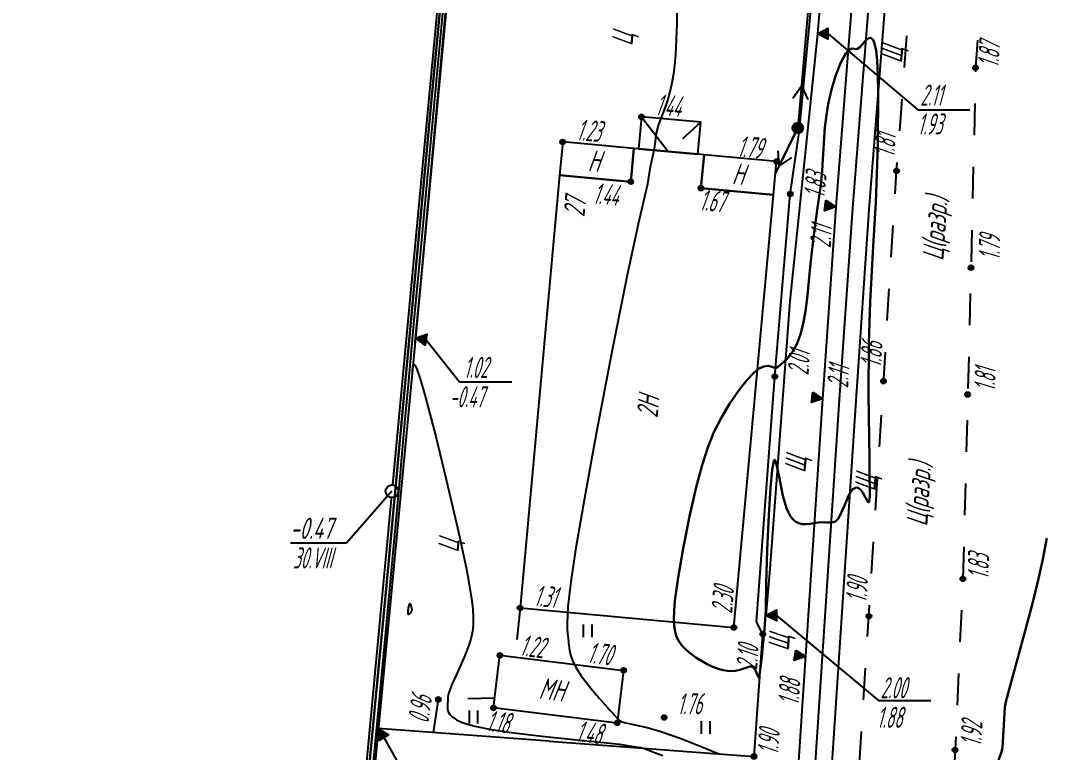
# Model space of a CAD drawing. Extents: x 1233805 to 1234355, y 654698 to 655114.
# Drawn here: x 1233900.75 to 1233949.3, y 654724.94 to 654759.59 of the extents above; entities that cross this region are included whole.
import ezdxf

# ---------------------------------------------------------------- set-up
doc = ezdxf.new("R2010")
doc.units = 0
doc.linetypes.add('ИИDash_15_15', pattern=[3, 1.5, -1.5])
doc.linetypes.add('ИИDash_20_10', pattern=[3, 2, -1])
for name, color, linetype, lineweight in [('ИИ_ГИДРОГРАФИЯ', 3, 'Continuous', 25), ('ИИ_ГОРИЗОНТАЛИ_ОСН', 32, 'Continuous', 25), ('ИИ_ГОРИЗОНТАЛИ_УТОЛЩ', 32, 'Continuous', 30), ('ИИ_ДОРОГИ_АД', 7, 'Continuous', 25), ('ИИ_ДОРОГИ_ЖД', 7, 'Continuous', 25), ('ИИ_ЛЭП_НН', 250, 'Continuous', 25), ('ИИ_ОГРАДЫ', 7, 'Continuous', 25), ('ИИ_ОТМЕТКИ', 7, 'Continuous', 25), ('ИИ_СООРУЖЕНИЕ', 7, 'Continuous', 25), ('ИИ_СТРОЕНИЕ', 7, 'Continuous', 25), ('ИИ_УГОДЬЯ', 7, 'Continuous', 25)]:
    doc.layers.add(name, color=color, linetype=linetype, lineweight=lineweight)
doc.styles.add('VNIPISIMPLEXCUR', font='simplex.shx', dxfattribs={"width": 0.8, "oblique": 15})
doc.styles.add('ГОСТ 2.304 КУРСИВ', font='cs_gost2304.shx', dxfattribs={"oblique": 15})
doc.linetypes.add('ИИ05155', pattern='A,0,[41,3dservice.shx,S=3,R=0,X=0,Y=0],-12', length=12)
doc.linetypes.add('ИИ052801П', pattern='A,2,[39,3dservice.shx,S=0.8,R=0,X=0,Y=0],2', length=4)
doc.linetypes.add('ИИ054751', pattern='A,2.5,[1,3dservice.shx,S=0.8,R=0,X=0,Y=0],2.5', length=5)

# ---------------------------------------------------------------- blocks, each defined once
blk = doc.blocks.new('ИИ05401')
at = {"color": 0, "linetype": 'Continuous', "lineweight": 25}
for points in [[(-0.4, 1.2), (-0.4, 0)], [(0.4, 1.2), (0.4, 0)]]:
    blk.add_lwpolyline(points, dxfattribs=at)
blk = doc.blocks.new('ИИ0510711')
at = {"linetype": 'Continuous', "lineweight": 25}
h = blk.add_hatch(color=0, dxfattribs=at)
edge = h.paths.add_edge_path()
edge.add_arc((0, 0), 0.5, 0, 360)
at = {"color": 0, "linetype": 'Continuous', "lineweight": 25}
blk.add_circle((0, 0), 0.5, dxfattribs=at)
blk = doc.blocks.new('ИИ051144')
at = {"color": 0, "linetype": 'Continuous', "lineweight": 25, "flags": 128}
for points in [[(4, 0), (0, 0)], [(2.775, 0.707), (4, 0), (2.775, -0.707)]]:
    blk.add_lwpolyline(points, dxfattribs=at)
blk = doc.blocks.new('PICKET')
at = {"color": 0, "linetype": 'Continuous', "lineweight": 25}
for p, q in [((-0.23, 0), (0.23, 0)), ((0, 0.23), (0, -0.23))]:
    blk.add_line(p, q, dxfattribs=at)
blk.add_circle((0, 0), 0.23, dxfattribs=at)
at = {"color": 0, "linetype": 'Continuous', "style": 'VNIPISIMPLEXCUR', "oblique": 15, "width": 0.8}
blk.add_attdef('OTMETKA', (1.25, 0.3), '', height=2, dxfattribs=at)
at = {"color": 8, "linetype": 'Continuous', "style": 'VNIPISIMPLEXCUR', "oblique": 15, "width": 0.8, "flags": 1}
blk.add_attdef('NOMER', (1.25, -2.7), '', height=2, dxfattribs=at)
blk = doc.blocks.new('ИИ05280')
at = {"linetype": 'Continuous'}
blk.add_hatch(color=0, dxfattribs=at).paths.add_polyline_path([(0.5, 1), (-0.531, 1), (0, 0)])
at = {"color": 0, "linetype": 'Continuous'}
blk.add_lwpolyline([(0, 0), (-0.531, 1), (0.5, 1), (0, 0)], dxfattribs=at)
at = {"color": 0, "linetype": 'Continuous', "style": 'VNIPISIMPLEXCUR', "oblique": 15, "width": 0.8}
for tag, p in [('TOP', (1.705, 4.427)), ('FOUNDATION', (1.705, 0.998))]:
    blk.add_attdef(tag, p, '', height=2, dxfattribs=at)
blk = doc.blocks.new('*U194')
at = {"color": 0, "linetype": 'ByBlock', "lineweight": -2}
for points in [[(0, 0), (9.679, -8.074)], [(9.679, -8.074), (14.624, -8.074)]]:
    blk.add_lwpolyline(points, dxfattribs=at)
blk = doc.blocks.new('*U195')
at = {"color": 0, "linetype": 'ByBlock', "lineweight": -2}
for points in [[(0, 0), (8.494, -7.209)], [(8.494, -7.209), (13.438, -7.209)]]:
    blk.add_lwpolyline(points, dxfattribs=at)
blk = doc.blocks.new('*U198')
at = {"color": 0, "linetype": 'ByBlock', "lineweight": -2}
for points in [[(0, 0), (2.392, -4.302)], [(2.392, -4.302), (7.337, -4.302)]]:
    blk.add_lwpolyline(points, dxfattribs=at)
blk = doc.blocks.new('ИИ05025')
at = {"linetype": 'Continuous', "lineweight": 25}
blk.add_hatch(color=0, dxfattribs=at).paths.add_polyline_path([(0.5, 1), (0, 0), (-0.5, 1)])
at = {"color": 0, "linetype": 'Continuous', "lineweight": 25}
blk.add_lwpolyline([(0.5, 1), (0, 0), (-0.5, 1)], close=True, dxfattribs=at)
at = {"color": 0, "linetype": 'Continuous', "style": 'VNIPISIMPLEXCUR', "oblique": 15, "width": 0.8}
blk.add_attdef('HEIGHT', (1.2, 0), '', height=2, dxfattribs=at)
blk = doc.blocks.new('*U199')
at = {"color": 0, "linetype": 'ByBlock', "lineweight": -2}
for points in [[(0, 0), (3.169, -3.993)], [(3.169, -3.993), (8.114, -3.993)]]:
    blk.add_lwpolyline(points, dxfattribs=at)
blk = doc.blocks.new('ИИ052131')
at = {"color": 7, "linetype": 'Continuous', "style": 'VNIPISIMPLEXCUR', "oblique": 15, "width": 0.8}
for tag, p in [('HEIGHT', (1.3, 0.7)), ('DATE', (1.3, -2.7))]:
    blk.add_attdef(tag, p, '', height=2, dxfattribs=at)
at = {"color": 0, "linetype": 'Continuous', "lineweight": 25}
blk.add_wipeout([(-0.532, -0.284), (-0.466, -0.382), (-0.382, -0.466), (-0.284, -0.532), (-0.175, -0.577), (-0.059, -0.6), (0.059, -0.6), (0.175, -0.577), (0.284, -0.532), (0.382, -0.466), (0.466, -0.382), (0.532, -0.284), (0.577, -0.175), (0.6, -0.059), (0.6, 0.059), (0.577, 0.175), (0.532, 0.284), (0.466, 0.382), (0.382, 0.466), (0.284, 0.532), (0.175, 0.577), (0.059, 0.6), (-0.059, 0.6), (-0.175, 0.577), (-0.284, 0.532), (-0.382, 0.466), (-0.466, 0.382), (-0.532, 0.284), (-0.577, 0.175), (-0.6, 0.059), (-0.6, -0.059), (-0.577, -0.175)], dxfattribs=at)
blk.add_circle((0, 0), 0.6, dxfattribs=at)
blk = doc.blocks.new('*U218')
at = {"color": 0, "linetype": 'ByBlock', "lineweight": -2}
for points in [[(0, 0), (-4.297, -4.908)], [(-4.297, -4.908), (-9.596, -4.908)]]:
    blk.add_lwpolyline(points, dxfattribs=at)

msp = doc.modelspace()

# ---------------------------------------------------------------- linework, layer by layer
at = {"layer": 'ИИ_ГИДРОГРАФИЯ', "flags": 128}
msp.add_lwpolyline([(1233875.468, 654794.116), (1233875.671, 654793.732), (1233875.974, 654793.46), (1233886.265, 654792.536), (1233893.322, 654791.949), (1233900.581, 654791.226), (1233917.153, 654789.679), (1233923.464, 654789.052), (1233921.683, 654771.835), (1233921.287, 654767.734), (1233894.66, 654770.284), (1233894.264, 654767.011), (1233920.906, 654764.47), (1233919.089, 654745.178), (1233916.887, 654721.798), (1233915.746, 654709.852), (1233916.454, 654709.562), (1233916.386, 654708.843), (1233915.839, 654708.723), (1233915.821, 654706.399), (1233916.079, 654704.831), (1233915.34, 654702.544), (1233901.558, 654703.792), (1233901.143, 654699.842)], dxfattribs=at)
at = {"layer": 'ИИ_ГОРИЗОНТАЛИ_ОСН', "flags": 128}
for points, elevation in [([(1233931.866, 654761.719), (1233931.847, 654759.428), (1233931.784, 654757.972), (1233931.7, 654757.169), (1233931.577, 654756.463), (1233931.415, 654755.853), (1233931.19, 654755.245), (1233931.16, 654755.172), (1233930.958, 654754.618), (1233930.854, 654754.189), (1233930.811, 654753.85), (1233930.754, 654753.437), (1233930.671, 654753.083), (1233930.575, 654752.662), (1233930.537, 654752.369), (1233930.443, 654751.769), (1233930.38, 654751.519), (1233930.007, 654749.955), (1233929.492, 654747.529), (1233928.784, 654743.99), (1233928.055, 654740.203), (1233927.463, 654736.981), (1233927.044, 654734.531), (1233926.818, 654733.016), (1233926.685, 654731.855), (1233926.642, 654731.042), (1233926.652, 654730.743), (1233926.684, 654730.455), (1233926.697, 654730.36), (1233926.718, 654730.133), (1233926.757, 654729.779), (1233926.822, 654729.494), (1233926.929, 654729.208), (1233927.082, 654728.915), (1233927.315, 654728.561), (1233927.635, 654728.139), (1233928.039, 654727.654), (1233928.576, 654727.044), (1233928.667, 654726.942), (1233928.741, 654726.859), (1233928.98, 654726.597), (1233929.117, 654726.471), (1233929.248, 654726.395), (1233929.426, 654726.34), (1233929.718, 654726.278), (1233930.434, 654726.119), (1233931.08, 654725.935), (1233931.997, 654725.611), (1233933.27, 654725.107), (1233933.452, 654725.033), (1233933.84, 654724.877)], 1.5), ([(1233920.938, 654760.644), (1233920.153, 654752.128), (1233919.756, 654747.817), (1233919.622, 654746.359), (1233919.438, 654744.36), (1233919.425, 654744.197), (1233919.411, 654744.032), (1233919.4, 654743.9), (1233919.4, 654743.9), (1233919.395, 654743.842), (1233919.394, 654743.827), (1233919.392, 654743.802), (1233919.391, 654743.8), (1233919.391, 654743.797), (1233919.391, 654743.797)], 1), ([(1233919.315, 654742.994), (1233919.337, 654743.163), (1233919.359, 654743.273), (1233919.393, 654743.302), (1233919.441, 654743.254), (1233919.505, 654743.127), (1233919.682, 654742.626), (1233919.924, 654741.8), (1233920.422, 654739.904), (1233921.002, 654737.534), (1233921.514, 654735.309), (1233921.887, 654733.541), (1233922.113, 654732.235), (1233922.174, 654731.735), (1233922.202, 654731.314), (1233922.201, 654730.966), (1233922.169, 654730.659), (1233922.108, 654730.374), (1233922.004, 654730.054), (1233921.767, 654729.457), (1233921.4, 654728.624), (1233921.175, 654728.117), (1233921.023, 654727.714), (1233920.993, 654727.589), (1233920.99, 654727.496), (1233920.991, 654727.481), (1233920.978, 654727.177), (1233920.977, 654727.172), (1233920.973, 654727.002), (1233921.01, 654726.861), (1233921.094, 654726.728), (1233921.226, 654726.604), (1233921.41, 654726.487), (1233921.644, 654726.378), (1233921.93, 654726.277), (1233922.266, 654726.184), (1233923.054, 654726.025), (1233924.118, 654725.867), (1233925.446, 654725.708), (1233927.255, 654725.525), (1233927.922, 654725.46), (1233929.126, 654725.326), (1233929.769, 654725.222), (1233929.796, 654725.216), (1233930.021, 654725.187), (1233930.033, 654725.186), (1233930.156, 654725.168), (1233930.251, 654725.134), (1233930.635, 654724.995), (1233930.654, 654724.988), (1233931.171, 654724.793)], 1)]:
    msp.add_lwpolyline(points, dxfattribs=dict(at, elevation=elevation))
at = {"layer": 'ИИ_ГОРИЗОНТАЛИ_ОСН', "elevation": 0.5, "flags": 128}
msp.add_lwpolyline([(1233919.273, 654731.787), (1233919.285, 654731.7), (1233919.274, 654731.649), (1233919.204, 654731.534), (1233919.139, 654731.469), (1233919.121, 654731.483), (1233919.112, 654731.527), (1233919.117, 654731.676), (1233919.142, 654731.852), (1233919.177, 654731.969), (1233919.195, 654731.983), (1233919.215, 654731.968), (1233919.249, 654731.886), (1233919.273, 654731.787)], close=True, dxfattribs=at)
at = {"layer": 'ИИ_ГОРИЗОНТАЛИ_УТОЛЩ', "elevation": 2, "flags": 128}
msp.add_lwpolyline([(1233931.752, 654732.111), (1233931.712, 654731.639), (1233931.699, 654731.248), (1233931.714, 654730.921), (1233931.757, 654730.645), (1233931.829, 654730.41), (1233931.934, 654730.202), (1233932.077, 654730.009), (1233932.272, 654729.81), (1233932.493, 654729.624), (1233932.742, 654729.442), (1233933.278, 654729.122), (1233933.542, 654728.997), (1233933.795, 654728.9), (1233934.03, 654728.833), (1233934.244, 654728.796), (1233934.434, 654728.79), (1233934.626, 654728.809), (1233934.821, 654728.853), (1233935.057, 654728.93), (1233935.306, 654729.002), (1233935.384, 654729.004), (1233935.447, 654728.983), (1233935.5, 654728.938), (1233935.55, 654728.867), (1233935.646, 654728.632), (1233935.706, 654728.5), (1233935.728, 654728.519), (1233935.751, 654728.595), (1233935.851, 654729.317), (1233935.997, 654730.792), (1233936.058, 654731.661), (1233936.058, 654731.683), (1233936.061, 654731.82), (1233936.075, 654732.787), (1233936.075, 654732.909), (1233936.123, 654734.528), (1233936.204, 654736.176), (1233936.286, 654737.46), (1233936.365, 654738.319), (1233936.44, 654738.744), (1233936.462, 654738.788), (1233936.485, 654738.795), (1233936.535, 654738.703), (1233936.681, 654738.008), (1233936.865, 654737.09), (1233937.033, 654736.509), (1233937.127, 654736.295), (1233937.233, 654736.116), (1233937.352, 654735.973), (1233937.484, 654735.864), (1233937.626, 654735.792), (1233937.783, 654735.752), (1233937.954, 654735.744), (1233938.167, 654735.766), (1233938.413, 654735.803), (1233938.743, 654735.842), (1233938.934, 654735.831), (1233939.148, 654735.82), (1233939.275, 654735.839), (1233939.379, 654735.894), (1233939.476, 654735.995), (1233939.57, 654736.144), (1233939.779, 654736.627), (1233939.939, 654737.014), (1233940.058, 654737.246), (1233940.18, 654737.401), (1233940.304, 654737.474), (1233940.367, 654737.479), (1233940.429, 654737.463), (1233940.552, 654737.368), (1233940.651, 654737.231), (1233940.775, 654737.006), (1233940.912, 654736.785), (1233940.939, 654736.783), (1233940.958, 654736.822), (1233940.981, 654737.039), (1233940.974, 654738.303), (1233940.963, 654738.85), (1233940.917, 654741.878), (1233940.936, 654744.306), (1233941.006, 654746.273), (1233941.148, 654748.904), (1233941.262, 654750.969), (1233941.361, 654753.699), (1233941.382, 654756.171), (1233941.365, 654757.026), (1233941.332, 654757.685), (1233941.281, 654758.173), (1233941.21, 654758.505), (1233941.134, 654758.675), (1233941.041, 654758.757), (1233940.987, 654758.766), (1233940.93, 654758.752), (1233940.799, 654758.661), (1233940.647, 654758.486), (1233940.488, 654758.309), (1233940.375, 654758.242), (1233940.264, 654758.252), (1233940.151, 654758.267), (1233940.056, 654758.24), (1233939.958, 654758.164), (1233939.854, 654758.036), (1233939.738, 654757.846), (1233939.615, 654757.6), (1233939.373, 654756.997), (1233939.167, 654756.327), (1233939.01, 654755.636), (1233938.927, 654755.116), (1233938.859, 654754.53), (1233938.757, 654753.028), (1233938.727, 654752.483), (1233938.664, 654751.783), (1233938.556, 654751.057), (1233938.501, 654750.722), (1233938.325, 654749.463), (1233938.173, 654748.069), (1233938.13, 654747.603), (1233938.029, 654746.567), (1233937.936, 654745.835), (1233937.829, 654745.227), (1233937.705, 654744.739), (1233937.536, 654744.296), (1233937.322, 654743.906), (1233937.064, 654743.572), (1233936.759, 654743.291), (1233936.632, 654743.198), (1233936.546, 654743.156), (1233936.477, 654743.152), (1233936.386, 654743.182), (1233936.359, 654743.193), (1233936.162, 654743.24), (1233935.961, 654743.214), (1233935.743, 654743.112), (1233935.51, 654742.933), (1233935.16, 654742.568), (1233934.759, 654742.055), (1233934.342, 654741.441), (1233933.955, 654740.793), (1233933.601, 654740.097), (1233933.307, 654739.377), (1233933.035, 654738.538), (1233932.759, 654737.5), (1233932.441, 654736.109), (1233932.14, 654734.6), (1233931.902, 654733.22), (1233931.752, 654732.111)], close=True, dxfattribs=at)
msp.add_lwpolyline([(1233949.367, 654735.086), (1233949.183, 654734.09), (1233948.962, 654733.097), (1233948.673, 654731.924), (1233947.851, 654728.901), (1233947.738, 654728.499), (1233947.431, 654727.339), (1233947.383, 654727.072), (1233947.361, 654726.792), (1233947.361, 654726.786), (1233947.286, 654725.419), (1233947.264, 654725.179), (1233947.212, 654724.961), (1233946.836, 654723.897)], dxfattribs=at)
at = {"layer": 'ИИ_ДОРОГИ_АД', "linetype": 'ИИDash_15_15', "flags": 128}
for points in [[(1233939.015, 654700.479), (1233939.498, 654709.184), (1233940.941, 654731.387), (1233942.25, 654752.471), (1233943.772, 654772.254), (1233945.987, 654795.42), (1233946.656, 654801.852), (1233948.989, 654825.012), (1233949.599, 654829.448), (1233951.829, 654829.422), (1233952.897, 654826.011), (1233954.591, 654822.566), (1233959.096, 654822.006)], [(1233954.422, 654789.404), (1233954.089, 654776.841), (1233947.362, 654775.098), (1233946.748, 654767.544), (1233945.99, 654757.362), (1233945.775, 654747.888), (1233945.389, 654733.158), (1233944.577, 654715.305), (1233943.047, 654704.579), (1233942.66, 654702.051), (1233942.551, 654700.539)], [(1233924.416, 654731.781), (1233924.18, 654729.452)], [(1233920.322, 654725.872), (1233920.543, 654727.449), (1233923.217, 654727.518)]]:
    msp.add_lwpolyline(points, dxfattribs=at)
at = {"layer": 'ИИ_ДОРОГИ_ЖД', "linetype": 'ИИ05155', "flags": 128}
msp.add_lwpolyline([(1234056.942, 655090.19), (1234056.854, 655089.205), (1234056.406, 655084.105), (1234055.956, 655079.572), (1234055.646, 655076.911), (1234055.304, 655074.333), (1234054.619, 655069.165), (1234053.863, 655064.2), (1234053.353, 655061.306), (1234052.529, 655056.897), (1234051.379, 655051.371), (1234050.325, 655046.877), (1234049.422, 655043.305), (1234048.454, 655039.697), (1234047.58, 655036.731), (1234046.039, 655031.861), (1234044.796, 655028.233), (1234043.622, 655025.049), (1234042.179, 655021.319), (1234039.198, 655014.351), (1234037.586, 655010.854), (1234035.853, 655007.29), (1234032.571, 655001.061), (1234029.694, 654995.996), (1234027.122, 654991.839), (1234025.105, 654988.674), (1234022.618, 654984.96), (1234017.595, 654977.758), (1234013.646, 654972.177), (1234008.65, 654965.136), (1234002.28, 654956.181), (1233998.731, 654951.199), (1233994.13, 654944.785), (1233986.376, 654933.838), (1233981.412, 654926.555), (1233978.949, 654922.759), (1233977.301, 654920.189), (1233975.515, 654917.285), (1233974.523, 654915.607), (1233972.599, 654912.296), (1233970.752, 654908.871), (1233969.264, 654906.111), (1233967.73, 654903.067), (1233965.856, 654899.173), (1233963.956, 654895.031), (1233962.058, 654890.564), (1233960.863, 654887.626), (1233960.088, 654885.632), (1233958.345, 654881.005), (1233956.808, 654876.534), (1233955.05, 654871.038), (1233952.603, 654862.181), (1233951.265, 654856.525), (1233950.235, 654851.466), (1233949.674, 654848.496), (1233949.074, 654844.738), (1233947.854, 654835.927), (1233947.007, 654828.506), (1233946.739, 654826.086), (1233946.179, 654820.687), (1233945.641, 654815.488), (1233945.346, 654812.686), (1233945.028, 654809.268), (1233944.413, 654802.921), (1233943.534, 654793.639), (1233940.158, 654750.714), (1233939.536, 654741.634), (1233937.407, 654709.458), (1233936.859, 654700.443)], dxfattribs=at)
at = {"layer": 'ИИ_ДОРОГИ_ЖД'}
for points in [[(1233947.066, 654836.026), (1233946.217, 654828.595), (1233945.948, 654826.171), (1233945.388, 654820.769), (1233944.85, 654815.571), (1233944.555, 654812.765), (1233944.237, 654809.343), (1233943.622, 654802.997), (1233942.742, 654793.707), (1233939.365, 654750.768), (1233938.743, 654741.688), (1233936.614, 654709.508), (1233936.062, 654700.429)], [(1233948.633, 654835.828), (1233947.787, 654828.418), (1233947.519, 654826.003), (1233946.959, 654820.606), (1233946.421, 654815.407), (1233946.127, 654812.609), (1233945.809, 654809.194), (1233945.194, 654802.847), (1233944.316, 654793.571), (1233940.94, 654750.652), (1233940.319, 654741.582), (1233938.191, 654709.408), (1233937.646, 654700.456)]]:
    msp.add_lwpolyline(points, dxfattribs=at)
at = {"layer": 'ИИ_ЛЭП_НН', "flags": 128}
msp.add_lwpolyline([(1233937.683, 654807.794), (1233941.518, 654798.57), (1233940.866, 654793.02), (1233939.519, 654778.199), (1233938.595, 654766.443), (1233937.57, 654754.506), (1233936.513, 654752.358)], dxfattribs=at)
at = {"layer": 'ИИ_ОГРАДЫ', "linetype": 'ИИ054751', "flags": 128}
msp.add_lwpolyline([(1233925.787, 654725.467), (1233935.497, 654724.749), (1233935.912, 654730.54), (1233935.62, 654731.115), (1233936.481, 654742.735), (1233937.216, 654751.377), (1233937.64, 654754.295), (1233938.196, 654760.066), (1233938.767, 654767.909), (1233939.305, 654773.433), (1233940.127, 654783.297), (1233940.686, 654789.866), (1233941.406, 654796.289), (1233941.88, 654799.042)], dxfattribs=at)
at = {"layer": 'ИИ_СООРУЖЕНИЕ', "linetype": 'ИИ052801П', "flags": 128}
for points in [[(1233941.72, 654797.479), (1233941.635, 654795.41), (1233940.953, 654787.34), (1233939.869, 654775.087), (1233939.491, 654770.889), (1233938.497, 654758.959), (1233937.198, 654746.306), (1233936.243, 654733.629), (1233936.058, 654731.427)], [(1233876.094, 654794.705), (1233876.07, 654793.869), (1233887.375, 654792.893), (1233904.534, 654791.287), (1233923.908, 654789.433), (1233923.24, 654783.013), (1233922.31, 654774.173), (1233921.662, 654767.271), (1233895.041, 654769.836), (1233894.678, 654767.394), (1233921.365, 654764.842), (1233919.463, 654744.55), (1233916.188, 654710.217), (1233916.712, 654709.887)], [(1233925.787, 654725.467), (1233917.7, 654726.066)]]:
    msp.add_lwpolyline(points, dxfattribs=at)
at = {"layer": 'ИИ_СТРОЕНИЕ'}
for points in [[(1233930.171, 654755.035), (1233930.032, 654753.514), (1233932.84, 654753.257), (1233932.98, 654754.778)], [(1233926.435, 654753.843), (1233926.291, 654752.27), (1233929.659, 654751.962), (1233929.803, 654753.535)], [(1233929.659, 654751.962), (1233926.291, 654752.27), (1233924.416, 654731.781), (1233934.545, 654730.854), (1233936.42, 654751.343), (1233932.986, 654751.658), (1233933.13, 654753.23), (1233932.84, 654753.257), (1233930.032, 654753.514), (1233929.803, 654753.535)], [(1233936.42, 654751.343), (1233936.564, 654752.916), (1233933.13, 654753.23), (1233932.986, 654751.658)], [(1233923.463, 654729.539), (1233929.322, 654728.826), (1233929.018, 654726.333), (1233923.16, 654727.046)]]:
    msp.add_lwpolyline(points, close=True, dxfattribs=at)
at = {"layer": 'ИИ_СТРОЕНИЕ', "linetype": 'ИИDash_20_10', "flags": 128}
msp.add_lwpolyline([(1233930.171, 654755.035), (1233931.436, 654753.385), (1233932.98, 654754.778)], dxfattribs=at)

# ---------------------------------------------------------------- block references
at = {"layer": 'ИИ_ДОРОГИ_ЖД'}
ref = msp.add_blockref('ИИ05025', (1233939.365, 654750.768, 2.112), dxfattribs=dict(at, xscale=0.4999999999999996, yscale=0.4999999999999996, zscale=0.4999999999999996, rotation=82.27577921875833))
ref.add_attrib('OTMETKA', '2.11', (1233939.129, 654748.81, 2.112), dxfattribs={"layer": '0', "linetype": 'Continuous', "height": 1, "rotation": 86.0833, "style": 'ГОСТ 2.304 КУРСИВ', "oblique": 15, "width": 0.65})
ref = msp.add_blockref('ИИ05025', (1233938.743, 654741.688), dxfattribs=dict(at, xscale=0.4999999999999996, yscale=0.4999999999999996, zscale=0.4999999999999996, rotation=82.27577921875833))
ref.add_attrib('OTMETKA', '2.11', (1233939.95, 654742.178), dxfattribs={"layer": '0', "linetype": 'Continuous', "height": 1, "rotation": 86.0833, "style": 'ГОСТ 2.304 КУРСИВ', "oblique": 15, "width": 0.65})
ref = msp.add_blockref('ИИ05025', (1233937.935, 654729.474, 1.879), dxfattribs=dict(at, xscale=0.4999999999999996, yscale=0.4999999999999996, zscale=0.4999999999999996, rotation=82.27577921875833))
ref.add_attrib('OTMETKA', '1.88', (1233937.625, 654727.16, 1.879), dxfattribs={"layer": '0', "linetype": 'Continuous', "height": 1, "rotation": 86.2147, "style": 'ГОСТ 2.304 КУРСИВ', "oblique": 15, "width": 0.65})
at = {"layer": 'ИИ_ЛЭП_НН'}
for xscale, yscale, zscale, rotation in [(0.4999999999999992, 0.4999999999999992, 0.4999999999999992, 85.08957390682276), (0.4999999999999997, 0.4999999999999997, 0.4999999999999997, 243.8089839448448)]:
    msp.add_blockref('ИИ051144', (1233937.57, 654754.506), dxfattribs=dict(at, xscale=xscale, yscale=yscale, zscale=zscale, rotation=rotation))
at = {"layer": 'ИИ_ЛЭП_НН', "xscale": 0.5, "yscale": 0.5, "zscale": 0.5}
msp.add_blockref('ИИ0510711', (1233937.57, 654754.506), dxfattribs=at)
at = {"layer": 'ИИ_ОТМЕТКИ'}
ref = msp.add_blockref('PICKET', (1233945.99, 654757.362, 1.868), dxfattribs=dict(at, xscale=0.5, yscale=0.5, zscale=0.5))
ref.add_attrib('OTMETKA', '1.87', (1233947.078, 654757.35, 1.868), dxfattribs={"layer": '0', "color": 0, "linetype": 'Continuous', "height": 1, "rotation": 85.7389, "style": 'ГОСТ 2.304 КУРСИВ', "oblique": 15, "width": 0.65})
ref = msp.add_blockref('PICKET', (1233930.171, 654755.035, 1.435), dxfattribs=dict(at, xscale=0.5, yscale=0.5, zscale=0.5))
ref.add_attrib('OTMETKA', '1.44', (1233930.807, 654755.127, 1.435), dxfattribs={"layer": '0', "color": 0, "linetype": 'Continuous', "height": 1, "rotation": 354.7711, "style": 'ГОСТ 2.304 КУРСИВ', "oblique": 15, "width": 0.65})
ref = msp.add_blockref('PICKET', (1233926.435, 654753.843, 1.226), dxfattribs=dict(at, xscale=0.5, yscale=0.5, zscale=0.5))
ref.add_attrib('OTMETKA', '1.23', (1233927.071, 654753.935, 1.226), dxfattribs={"layer": '0', "color": 0, "linetype": 'Continuous', "height": 1, "rotation": 354.7711, "style": 'ГОСТ 2.304 КУРСИВ', "oblique": 15, "width": 0.65})
ref = msp.add_blockref('PICKET', (1233936.564, 654752.916, 1.786), dxfattribs=dict(at, xscale=0.5, yscale=0.5, zscale=0.5))
ref.add_attrib('OTMETKA', '1.79', (1233934.683, 654753.145, 1.786), dxfattribs={"layer": '0', "color": 0, "linetype": 'Continuous', "height": 1, "rotation": 354.7711, "style": 'ГОСТ 2.304 КУРСИВ', "oblique": 15, "width": 0.65})
ref = msp.add_blockref('PICKET', (1233942.25, 654752.471, 1.813), dxfattribs=dict(at, xscale=0.5, yscale=0.5, zscale=0.5))
ref.add_attrib('OTMETKA', '1.81', (1233942.148, 654753.106, 1.813), dxfattribs={"layer": '0', "color": 0, "linetype": 'Continuous', "height": 1, "rotation": 85.5993, "style": 'ГОСТ 2.304 КУРСИВ', "oblique": 15, "width": 0.65})
ref = msp.add_blockref('PICKET', (1233937.216, 654751.377, 1.825), dxfattribs=dict(at, xscale=0.5, yscale=0.5, zscale=0.5))
ref.add_attrib('OTMETKA', '1.83', (1233938.844, 654751.167, 1.825), dxfattribs={"layer": '0', "color": 0, "linetype": 'Continuous', "height": 1, "rotation": 85.1362, "style": 'ГОСТ 2.304 КУРСИВ', "oblique": 15, "width": 0.65})
ref = msp.add_blockref('PICKET', (1233929.659, 654751.962, 1.441), dxfattribs=dict(at, xscale=0.5, yscale=0.5, zscale=0.5))
ref.add_attrib('OTMETKA', '1.44', (1233927.85, 654750.922, 1.441), dxfattribs={"layer": '0', "color": 0, "linetype": 'Continuous', "height": 1, "rotation": 354.7711, "style": 'ГОСТ 2.304 КУРСИВ', "oblique": 15, "width": 0.65})
ref = msp.add_blockref('PICKET', (1233932.986, 654751.658, 1.669), dxfattribs=dict(at, xscale=0.5, yscale=0.5, zscale=0.5))
ref.add_attrib('OTMETKA', '1.67', (1233932.888, 654750.611, 1.669), dxfattribs={"layer": '0', "color": 0, "linetype": 'Continuous', "height": 1, "rotation": 354.7711, "style": 'ГОСТ 2.304 КУРСИВ', "oblique": 15, "width": 0.65})
ref = msp.add_blockref('PICKET', (1233945.775, 654747.888, 1.791), dxfattribs=dict(at, xscale=0.5, yscale=0.5, zscale=0.5))
ref.add_attrib('OTMETKA', '1.79', (1233947.134, 654748.245, 1.791), dxfattribs={"layer": '0', "color": 0, "linetype": 'Continuous', "height": 1, "rotation": 88.6999, "style": 'ГОСТ 2.304 КУРСИВ', "oblique": 15, "width": 0.65})
ref = msp.add_blockref('PICKET', (1233941.632, 654742.519, 1.855), dxfattribs=dict(at, xscale=0.5, yscale=0.5, zscale=0.5))
ref.add_attrib('OTMETKA', '1.86', (1233941.521, 654743.152, 1.855), dxfattribs={"layer": '0', "color": 0, "linetype": 'Continuous', "height": 1, "rotation": 86.4485, "style": 'ГОСТ 2.304 КУРСИВ', "oblique": 15, "width": 0.65})
ref = msp.add_blockref('PICKET', (1233936.481, 654742.735, 2.009), dxfattribs=dict(at, xscale=0.5, yscale=0.5, zscale=0.5))
ref.add_attrib('OTMETKA', '2.01', (1233938.076, 654742.778, 2.009), dxfattribs={"layer": '0', "color": 0, "linetype": 'Continuous', "height": 1, "rotation": 85.765, "style": 'ГОСТ 2.304 КУРСИВ', "oblique": 15, "width": 0.65})
ref = msp.add_blockref('PICKET', (1233945.617, 654741.886, 1.806), dxfattribs=dict(at, xscale=0.5, yscale=0.5, zscale=0.5))
ref.add_attrib('OTMETKA', '1.81', (1233946.921, 654742.033, 1.806), dxfattribs={"layer": '0', "color": 0, "linetype": 'Continuous', "height": 1, "rotation": 88.4994, "style": 'ГОСТ 2.304 КУРСИВ', "oblique": 15, "width": 0.65})
ref = msp.add_blockref('PICKET', (1233945.389, 654733.158, 1.828), dxfattribs=dict(at, xscale=0.5, yscale=0.5, zscale=0.5))
ref.add_attrib('OTMETKA', '1.83', (1233946.606, 654733.136, 1.828), dxfattribs={"layer": '0', "color": 0, "linetype": 'Continuous', "height": 1, "rotation": 88.4994, "style": 'ГОСТ 2.304 КУРСИВ', "oblique": 15, "width": 0.65})
ref = msp.add_blockref('PICKET', (1233940.941, 654731.387, 1.903), dxfattribs=dict(at, xscale=0.5, yscale=0.5, zscale=0.5))
ref.add_attrib('OTMETKA', '1.90', (1233940.83, 654732.02, 1.903), dxfattribs={"layer": '0', "color": 0, "linetype": 'Continuous', "height": 1, "rotation": 86.4485, "style": 'ГОСТ 2.304 КУРСИВ', "oblique": 15, "width": 0.65})
ref = msp.add_blockref('PICKET', (1233924.416, 654731.781, 1.313), dxfattribs=dict(at, xscale=0.5, yscale=0.5, zscale=0.5))
ref.add_attrib('OTMETKA', '1.31', (1233925.052, 654731.873, 1.313), dxfattribs={"layer": '0', "color": 0, "linetype": 'Continuous', "height": 1, "rotation": 354.7711, "style": 'ГОСТ 2.304 КУРСИВ', "oblique": 15, "width": 0.65})
ref = msp.add_blockref('PICKET', (1233934.545, 654730.854, 2.301), dxfattribs=dict(at, xscale=0.5, yscale=0.5, zscale=0.5))
ref.add_attrib('OTMETKA', '2.30', (1233934.453, 654731.49, 2.301), dxfattribs={"layer": '0', "color": 0, "linetype": 'Continuous', "height": 1, "rotation": 84.7711, "style": 'ГОСТ 2.304 КУРСИВ', "oblique": 15, "width": 0.65})
ref = msp.add_blockref('PICKET', (1233923.463, 654729.539, 1.224), dxfattribs=dict(at, xscale=0.5, yscale=0.5, zscale=0.5))
ref.add_attrib('OTMETKA', '1.22', (1233924.373, 654729.528, 1.224), dxfattribs={"layer": '0', "color": 0, "linetype": 'Continuous', "height": 1, "rotation": 353.0643, "style": 'ГОСТ 2.304 КУРСИВ', "oblique": 15, "width": 0.65})
ref = msp.add_blockref('PICKET', (1233935.912, 654730.54, 2.098), dxfattribs=dict(at, xscale=0.5, yscale=0.5, zscale=0.5))
ref.add_attrib('OTMETKA', '2.10', (1233935.643, 654728.847, 2.098), dxfattribs={"layer": '0', "color": 0, "linetype": 'Continuous', "height": 1, "rotation": 85.8976, "style": 'ГОСТ 2.304 КУРСИВ', "oblique": 15, "width": 0.65})
ref = msp.add_blockref('PICKET', (1233929.322, 654728.826, 1.7), dxfattribs=dict(at, xscale=0.5, yscale=0.5, zscale=0.5))
ref.add_attrib('OTMETKA', '1.70', (1233927.575, 654729.184, 1.7), dxfattribs={"layer": '0', "color": 0, "linetype": 'Continuous', "height": 1, "rotation": 353.0643, "style": 'ГОСТ 2.304 КУРСИВ', "oblique": 15, "width": 0.65})
ref = msp.add_blockref('PICKET', (1233920.543, 654727.449, 0.962), dxfattribs=dict(at, xscale=0.5, yscale=0.5, zscale=0.5))
ref.add_attrib('OTMETKA', '0.96', (1233920.08, 654726.284, 0.962), dxfattribs={"layer": '0', "color": 0, "linetype": 'Continuous', "height": 1, "rotation": 82.0373, "style": 'ГОСТ 2.304 КУРСИВ', "oblique": 15, "width": 0.65})
ref = msp.add_blockref('PICKET', (1233931.243, 654726.595, 1.763), dxfattribs=dict(at, xscale=0.5, yscale=0.5, zscale=0.5))
ref.add_attrib('OTMETKA', '1.76', (1233931.868, 654726.745, 1.763), dxfattribs={"layer": '0', "color": 0, "linetype": 'Continuous', "height": 1, "style": 'ГОСТ 2.304 КУРСИВ', "oblique": 15, "width": 0.65})
ref = msp.add_blockref('PICKET', (1233923.16, 654727.046, 1.18), dxfattribs=dict(at, xscale=0.5, yscale=0.5, zscale=0.5))
ref.add_attrib('OTMETKA', '1.18', (1233922.785, 654725.954, 1.18), dxfattribs={"layer": '0', "color": 0, "linetype": 'Continuous', "height": 1, "rotation": 353.0643, "style": 'ГОСТ 2.304 КУРСИВ', "oblique": 15, "width": 0.65})
ref = msp.add_blockref('PICKET', (1233929.018, 654726.333, 1.483), dxfattribs=dict(at, xscale=0.5, yscale=0.5, zscale=0.5))
ref.add_attrib('OTMETKA', '1.48', (1233927.032, 654725.46, 1.483), dxfattribs={"layer": '0', "color": 0, "linetype": 'Continuous', "height": 1, "rotation": 353.0643, "style": 'ГОСТ 2.304 КУРСИВ', "oblique": 15, "width": 0.65})
ref = msp.add_blockref('PICKET', (1233945.021, 654725.058, 1.921), dxfattribs=dict(at, xscale=0.5, yscale=0.5, zscale=0.5))
ref.add_attrib('OTMETKA', '1.92', (1233946.265, 654725.22, 1.921), dxfattribs={"layer": '0', "color": 0, "linetype": 'Continuous', "height": 1, "rotation": 87.3971, "style": 'ГОСТ 2.304 КУРСИВ', "oblique": 15, "width": 0.65})
ref = msp.add_blockref('PICKET', (1233935.497, 654724.749, 1.9), dxfattribs=dict(at, xscale=0.5, yscale=0.5, zscale=0.5))
ref.add_attrib('OTMETKA', '1.90', (1233936.643, 654724.817, 1.9), dxfattribs={"layer": '0', "color": 0, "linetype": 'Continuous', "height": 1, "rotation": 85.8976, "style": 'ГОСТ 2.304 КУРСИВ', "oblique": 15, "width": 0.65})
at = {"layer": 'ИИ_СООРУЖЕНИЕ'}
ref = msp.add_blockref('ИИ05280', (1233938.497, 654758.959, 1.93), dxfattribs=dict(at, xscale=0.4999999999999994, yscale=0.4999999999999994, zscale=0.4999999999999994, rotation=270.3855888234992))
ref.add_attrib('TOP', '2.11', (1233943.373, 654755.562, 1.93), dxfattribs={"layer": '0', "color": 0, "linetype": 'Continuous', "height": 1, "style": 'ГОСТ 2.304 КУРСИВ', "oblique": 15, "width": 0.65})
ref.add_attrib('FOUNDATION', '1.93', (1233943.244, 654754.194, 1.93), dxfattribs={"layer": '0', "color": 0, "linetype": 'Continuous', "height": 1, "style": 'ГОСТ 2.304 КУРСИВ', "oblique": 15, "width": 0.65})
at = {"layer": 'ИИ_СООРУЖЕНИЕ', "color": 7, "xscale": 0.5, "yscale": 0.5, "zscale": 0.5}
for name, p in [('*U195', (1233939.003, 654758.967, 1.93)), ('*U199', (1233919.964, 654744.482, 1.02)), ('*U194', (1233936.558, 654731.43, 1.999)), ('*U198', (1233917.968, 654725.646, 0.769))]:
    msp.add_blockref(name, p, dxfattribs=at)
at = {"layer": 'ИИ_СООРУЖЕНИЕ'}
ref = msp.add_blockref('ИИ05280', (1233919.469, 654744.554, 1.02), dxfattribs=dict(at, xscale=0.4999999999999994, yscale=0.4999999999999994, zscale=0.4999999999999994, rotation=260.8681650449649))
ref.add_attrib('TOP', '1.02', (1233921.749, 654742.668, 1.02), dxfattribs={"layer": '0', "color": 0, "linetype": 'Continuous', "height": 1, "style": 'ГОСТ 2.304 КУРСИВ', "oblique": 15, "width": 0.65})
ref.add_attrib('FOUNDATION', '-0.47', (1233921.074, 654741.28, 1.02), dxfattribs={"layer": '0', "color": 0, "linetype": 'Continuous', "height": 1, "style": 'ГОСТ 2.304 КУРСИВ', "oblique": 15, "width": 0.65})
ref = msp.add_blockref('ИИ05280', (1233936.058, 654731.422, 1.999), dxfattribs=dict(at, xscale=0.4999999999999994, yscale=0.4999999999999994, zscale=0.4999999999999994, rotation=270.3855888234992))
ref.add_attrib('TOP', '2.00', (1233941.488, 654727.502, 1.999), dxfattribs={"layer": '0', "color": 0, "linetype": 'Continuous', "height": 1, "style": 'ГОСТ 2.304 КУРСИВ', "oblique": 15, "width": 0.65})
ref.add_attrib('FOUNDATION', '1.88', (1233941.313, 654726.101, 1.999), dxfattribs={"layer": '0', "color": 0, "linetype": 'Continuous', "height": 1, "style": 'ГОСТ 2.304 КУРСИВ', "oblique": 15, "width": 0.65})
ref = msp.add_blockref('ИИ05280', (1233917.7, 654726.068, 0.769), dxfattribs=dict(at, xscale=0.4999999999999994, yscale=0.4999999999999994, zscale=0.4999999999999994, rotation=211.5172041494833))
ref.add_attrib('TOP', '0.77', (1233919.321, 654723.494, 0.769), dxfattribs={"layer": '0', "color": 0, "linetype": 'Continuous', "height": 1, "style": 'ГОСТ 2.304 КУРСИВ', "oblique": 15, "width": 0.65})
ref.add_attrib('FOUNDATION', '-0.47', (1233918.777, 654722.274, 0.769), dxfattribs={"layer": '0', "color": 0, "linetype": 'Continuous', "height": 1, "style": 'ГОСТ 2.304 КУРСИВ', "oblique": 15, "width": 0.65})
at = {"layer": 'ИИ_УГОДЬЯ', "xscale": 0.5, "yscale": 0.5, "zscale": 0.5}
for p in [(1233927.612, 654730.404), (1233922.199, 654726.317), (1233933.201, 654725.818)]:
    msp.add_blockref('ИИ05401', p, dxfattribs=at)

# ---------------------------------------------------------------- texts
at = {"layer": 'ИИ_ДОРОГИ_АД', "style": 'ГОСТ 2.304 КУРСИВ', "oblique": 15, "width": 0.8}
for s, rotation, p in [('Ц', 84.7747, (1233929.737, 654758.373)), ('Ц(разр.)', 85.962, (1233944.463, 654748.204)), ('Ц(разр.)', 86.4485, (1233943.703, 654735.632)), ('Ц', 84.7747, (1233921.5, 654734.381))]:
    msp.add_text(s, height=1, rotation=rotation, dxfattribs=at).set_placement(p)
at = {"layer": 'ИИ_ДОРОГИ_ЖД', "style": 'ГОСТ 2.304 КУРСИВ', "oblique": 15, "width": 0.8}
for rotation, p in [(84.4645, (1233942.5, 654757.547)), (84.4645, (1233937.928, 654738.154)), (84.4645, (1233941.24, 654737.281)), (86.2147, (1233937.151, 654729.723))]:
    msp.add_text('Щ', height=1, rotation=rotation, dxfattribs=at).set_placement(p)
at = {"layer": 'ИИ_СТРОЕНИЕ', "style": 'ГОСТ 2.304 КУРСИВ', "oblique": 15, "width": 0.8}
for s, rotation, p in [('Н', 354.7711, (1233927.604, 654752.475)), ('Н', 354.7711, (1233934.431, 654751.85)), ('27', 84.7711, (1233927.464, 654750.266)), ('2Н', 84.7711, (1233930.928, 654740.753)), ('МН', 353.0643, (1233925.273, 654727.489))]:
    msp.add_text(s, height=1, rotation=rotation, dxfattribs=at).set_placement(p)

# ---------------------------------------------------------------- next in the draw order: block references
at = {"layer": 'ИИ_ГИДРОГРАФИЯ'}
ref = msp.add_blockref('ИИ052131', (1233918.348, 654737.304, -0.47), dxfattribs=dict(at, xscale=0.5, yscale=0.5, zscale=0.5))
ref.add_attrib('HEIGHT', '-0.47', (1233913.528, 654735.05, -0.17), dxfattribs={"layer": '0', "color": 7, "linetype": 'Continuous', "height": 1, "style": 'ГОСТ 2.304 КУРСИВ', "oblique": 15, "width": 0.8})
ref.add_attrib('DATE', '30.VIII', (1233913.651, 654733.647), dxfattribs={"layer": '0', "color": 7, "linetype": 'Continuous', "height": 1, "style": 'ГОСТ 2.304 КУРСИВ', "oblique": 15, "width": 0.65})

# ---------------------------------------------------------------- next in the draw order: linework, layer by layer
at = {"layer": 'ИИ_ГОРИЗОНТАЛИ_ОСН', "elevation": 0.5, "flags": 128}
msp.add_lwpolyline([(1233920.975, 654762.494), (1233920.579, 654758.247), (1233920.265, 654754.839), (1233919.681, 654748.525), (1233919.389, 654745.386), (1233919.109, 654742.36), (1233918.945, 654740.543), (1233918.682, 654737.632), (1233917.973, 654729.949), (1233917.66, 654726.607), (1233917.356, 654723.482), (1233917.289, 654722.809), (1233916.808, 654717.813), (1233916.696, 654716.399), (1233916.634, 654715.42), (1233916.603, 654714.808), (1233916.591, 654714.54), (1233916.589, 654714.491), (1233916.584, 654714.382), (1233916.584, 654714.374), (1233916.583, 654714.357)], dxfattribs=at)
at = {"layer": 'ИИ_ГОРИЗОНТАЛИ_УТОЛЩ', "flags": 128}
msp.add_lwpolyline([(1233920.674, 654760.682), (1233920.221, 654755.849), (1233920.03, 654753.785), (1233919.606, 654749.232), (1233919.206, 654744.957), (1233918.841, 654741.063), (1233918.588, 654738.305), (1233918.511, 654737.465), (1233918.098, 654733.004), (1233917.588, 654727.587), (1233917.018, 654721.601), (1233916.968, 654721.094), (1233916.759, 654718.869), (1233916.63, 654717.204), (1233916.521, 654715.363), (1233916.404, 654712.965), (1233916.384, 654712.511), (1233916.375, 654712.322), (1233916.365, 654712.093), (1233916.365, 654712.086), (1233916.363, 654712.052)], dxfattribs=at)

# ---------------------------------------------------------------- next in the draw order: block references
at = {"layer": 'ИИ_ГИДРОГРАФИЯ', "color": 7, "xscale": 0.5, "yscale": 0.5, "zscale": 0.5}
msp.add_blockref('*U218', (1233918.348, 654737.304, -0.94), dxfattribs=at)

doc.saveas('drawing.dxf')
